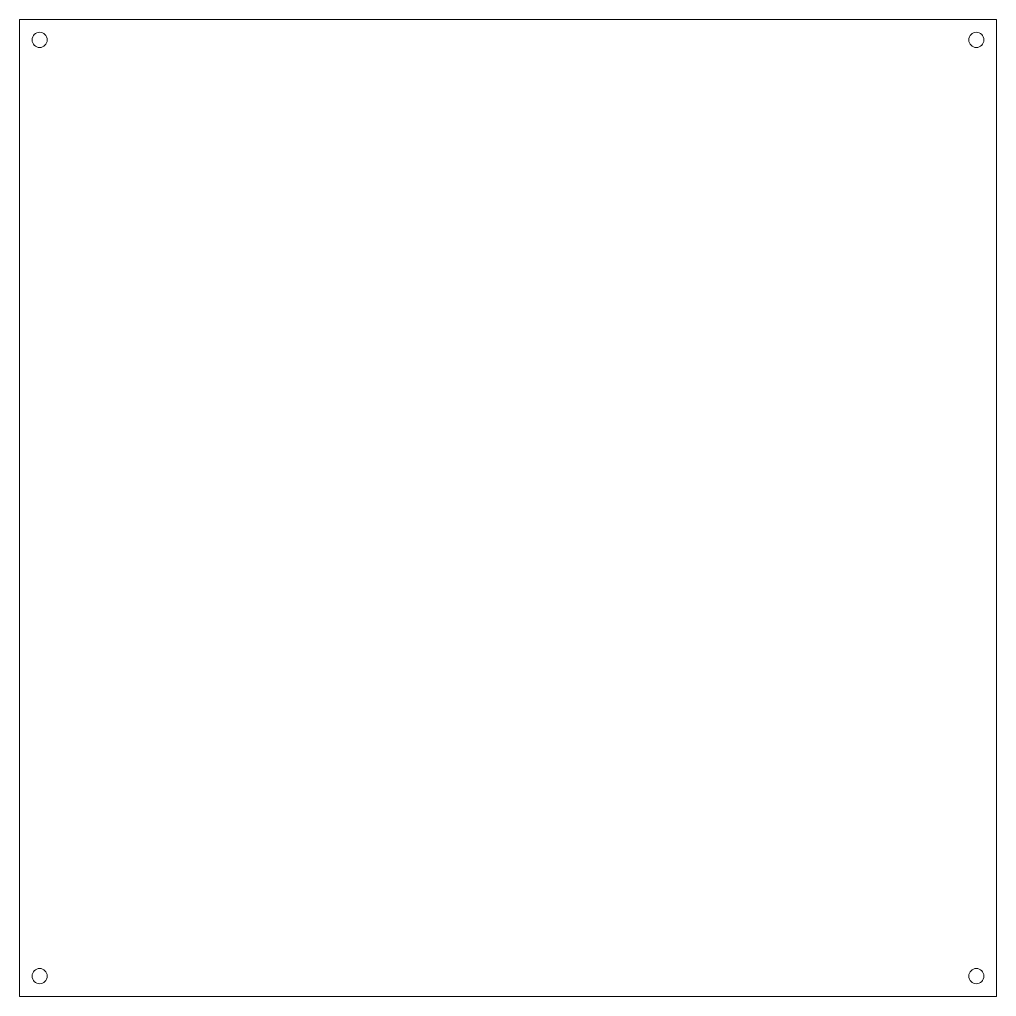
# Model space of a CAD drawing. Header units: centimetres. Extents: x -44.5 to 14.6, y -9.9 to 9.8.
# Drawn here: x -44.53 to -25.1, y -9.87 to 9.56 of the extents above; entities that cross this region are included whole.
import ezdxf

# ---------------------------------------------------------------- set-up
doc = ezdxf.new("R2010")
doc.units = ezdxf.units.CM
doc.header["$MEASUREMENT"] = 0
doc.layers.add('Layer 1', color=7, linetype='Continuous')

msp = doc.modelspace()

# ---------------------------------------------------------------- linework, layer by layer
at = {"layer": 'Layer 1', "color": 250, "lineweight": 20}
for points, knots in [([(-44.53308, -9.87424), (-44.53308, -9.87424), (-25.10208, -9.87424), (-25.10208, -9.87424), (-25.10208, -9.87424), (-25.10208, -9.87424), (-25.10208, 9.55675), (-25.10208, 9.55675), (-25.10208, 9.55675), (-25.10208, 9.55675), (-44.53308, 9.55675), (-44.53308, 9.55675), (-44.53308, 9.55675), (-44.53308, 9.55675), (-44.53308, -9.87424), (-44.53308, -9.87424), (-44.53308, -9.87424), (-44.53308, -9.87424), (-44.53308, -9.87424), (-44.53308, -9.87424)], [0, 0, 0, 0, 0.16666667, 0.16666667, 0.16666667, 0.16666667, 0.33333333, 0.33333333, 0.33333333, 0.33333333, 0.5, 0.5, 0.5, 0.5, 0.66666667, 0.66666667, 0.66666667, 0.66666667, 1, 1, 1, 1]), ([(-44.13308, 9.304), (-44.21592, 9.304), (-44.28307, 9.2361), (-44.28307, 9.15235), (-44.28307, 9.15235), (-44.28308, 9.0686), (-44.21592, 9.0007), (-44.13308, 9.0007), (-44.13308, 9.0007), (-44.05023, 9.0007), (-43.98308, 9.0686), (-43.98308, 9.15235), (-43.98308, 9.15235), (-43.98307, 9.2361), (-44.05023, 9.304), (-44.13308, 9.304)], [0, 0, 0, 0, 0.2, 0.2, 0.2, 0.2, 0.4, 0.4, 0.4, 0.4, 0.6, 0.6, 0.6, 0.6, 1, 1, 1, 1]), ([(-44.13308, 9.304), (-44.21592, 9.304), (-44.28307, 9.2361), (-44.28307, 9.15235), (-44.28307, 9.15235), (-44.28308, 9.06859), (-44.21592, 9.0007), (-44.13308, 9.0007), (-44.13308, 9.0007), (-44.05023, 9.0007), (-43.98308, 9.06859), (-43.98308, 9.15235), (-43.98308, 9.15235), (-43.98307, 9.2361), (-44.05023, 9.304), (-44.13308, 9.304)], [0, 0, 0, 0, 0.2, 0.2, 0.2, 0.2, 0.4, 0.4, 0.4, 0.4, 0.6, 0.6, 0.6, 0.6, 1, 1, 1, 1]), ([(-44.13308, 9.304), (-44.21592, 9.304), (-44.28307, 9.2361), (-44.28307, 9.15235), (-44.28307, 9.15235), (-44.28308, 9.06859), (-44.21592, 9.0007), (-44.13308, 9.0007), (-44.13308, 9.0007), (-44.05023, 9.0007), (-43.98308, 9.06859), (-43.98308, 9.15235), (-43.98308, 9.15235), (-43.98307, 9.2361), (-44.05023, 9.304), (-44.13308, 9.304)], [0, 0, 0, 0, 0.2, 0.2, 0.2, 0.2, 0.4, 0.4, 0.4, 0.4, 0.6, 0.6, 0.6, 0.6, 1, 1, 1, 1]), ([(-44.13308, 9.304), (-44.21592, 9.304), (-44.28307, 9.2361), (-44.28307, 9.15235), (-44.28307, 9.15235), (-44.28308, 9.06859), (-44.21592, 9.0007), (-44.13308, 9.0007), (-44.13308, 9.0007), (-44.05023, 9.0007), (-43.98308, 9.06859), (-43.98308, 9.15235), (-43.98308, 9.15235), (-43.98307, 9.2361), (-44.05023, 9.304), (-44.13308, 9.304)], [0, 0, 0, 0, 0.2, 0.2, 0.2, 0.2, 0.4, 0.4, 0.4, 0.4, 0.6, 0.6, 0.6, 0.6, 1, 1, 1, 1]), ([(-44.13308, 9.30399), (-44.21592, 9.30399), (-44.28307, 9.2361), (-44.28307, 9.15234), (-44.28307, 9.15234), (-44.28308, 9.06859), (-44.21592, 9.00069), (-44.13308, 9.00069), (-44.13308, 9.00069), (-44.05023, 9.00069), (-43.98308, 9.06859), (-43.98308, 9.15234), (-43.98308, 9.15234), (-43.98307, 9.2361), (-44.05023, 9.30399), (-44.13308, 9.30399)], [0, 0, 0, 0, 0.2, 0.2, 0.2, 0.2, 0.4, 0.4, 0.4, 0.4, 0.6, 0.6, 0.6, 0.6, 1, 1, 1, 1]), ([(-44.13308, 9.30399), (-44.21592, 9.30399), (-44.28307, 9.2361), (-44.28307, 9.15234), (-44.28307, 9.15234), (-44.28308, 9.06859), (-44.21592, 9.00069), (-44.13308, 9.00069), (-44.13308, 9.00069), (-44.05023, 9.00069), (-43.98308, 9.06859), (-43.98308, 9.15234), (-43.98308, 9.15234), (-43.98307, 9.2361), (-44.05023, 9.30399), (-44.13308, 9.30399)], [0, 0, 0, 0, 0.2, 0.2, 0.2, 0.2, 0.4, 0.4, 0.4, 0.4, 0.6, 0.6, 0.6, 0.6, 1, 1, 1, 1]), ([(-44.13308, 9.30399), (-44.21592, 9.30399), (-44.28307, 9.2361), (-44.28307, 9.15234), (-44.28307, 9.15234), (-44.28308, 9.06859), (-44.21592, 9.00069), (-44.13308, 9.00069), (-44.13308, 9.00069), (-44.05023, 9.00069), (-43.98308, 9.06859), (-43.98308, 9.15234), (-43.98308, 9.15234), (-43.98307, 9.2361), (-44.05023, 9.30399), (-44.13308, 9.30399)], [0, 0, 0, 0, 0.2, 0.2, 0.2, 0.2, 0.4, 0.4, 0.4, 0.4, 0.6, 0.6, 0.6, 0.6, 1, 1, 1, 1]), ([(-44.13308, 9.30399), (-44.21592, 9.30399), (-44.28307, 9.23609), (-44.28307, 9.15234), (-44.28307, 9.15234), (-44.28308, 9.06859), (-44.21592, 9.00069), (-44.13308, 9.00069), (-44.13308, 9.00069), (-44.05023, 9.00069), (-43.98308, 9.06859), (-43.98308, 9.15234), (-43.98308, 9.15234), (-43.98307, 9.23609), (-44.05023, 9.30399), (-44.13308, 9.30399)], [0, 0, 0, 0, 0.2, 0.2, 0.2, 0.2, 0.4, 0.4, 0.4, 0.4, 0.6, 0.6, 0.6, 0.6, 1, 1, 1, 1]), ([(-44.13308, 9.30399), (-44.21592, 9.30399), (-44.28307, 9.23609), (-44.28307, 9.15234), (-44.28307, 9.15234), (-44.28308, 9.06859), (-44.21592, 9.00069), (-44.13308, 9.00069), (-44.13308, 9.00069), (-44.05023, 9.00069), (-43.98308, 9.06858), (-43.98308, 9.15234), (-43.98308, 9.15234), (-43.98307, 9.23609), (-44.05023, 9.30399), (-44.13308, 9.30399)], [0, 0, 0, 0, 0.2, 0.2, 0.2, 0.2, 0.4, 0.4, 0.4, 0.4, 0.6, 0.6, 0.6, 0.6, 1, 1, 1, 1]), ([(-44.13308, 9.30399), (-44.21592, 9.30399), (-44.28307, 9.23609), (-44.28307, 9.15234), (-44.28307, 9.15234), (-44.28308, 9.06858), (-44.21592, 9.00069), (-44.13308, 9.00069), (-44.13308, 9.00069), (-44.05023, 9.00069), (-43.98308, 9.06858), (-43.98308, 9.15234), (-43.98308, 9.15234), (-43.98307, 9.23609), (-44.05023, 9.30399), (-44.13308, 9.30399)], [0, 0, 0, 0, 0.2, 0.2, 0.2, 0.2, 0.4, 0.4, 0.4, 0.4, 0.6, 0.6, 0.6, 0.6, 1, 1, 1, 1]), ([(-44.13308, 9.30399), (-44.21592, 9.30399), (-44.28307, 9.23609), (-44.28307, 9.15234), (-44.28307, 9.15234), (-44.28308, 9.06858), (-44.21592, 9.00069), (-44.13308, 9.00069), (-44.13308, 9.00069), (-44.05023, 9.00069), (-43.98308, 9.06858), (-43.98308, 9.15234), (-43.98308, 9.15234), (-43.98307, 9.23609), (-44.05023, 9.30399), (-44.13308, 9.30399)], [0, 0, 0, 0, 0.2, 0.2, 0.2, 0.2, 0.4, 0.4, 0.4, 0.4, 0.6, 0.6, 0.6, 0.6, 1, 1, 1, 1]), ([(-44.13308, 9.30399), (-44.21592, 9.30399), (-44.28307, 9.23609), (-44.28307, 9.15234), (-44.28307, 9.15234), (-44.28308, 9.06858), (-44.21592, 9.00069), (-44.13308, 9.00069), (-44.13308, 9.00069), (-44.05023, 9.00069), (-43.98308, 9.06858), (-43.98308, 9.15233), (-43.98308, 9.15233), (-43.98307, 9.23609), (-44.05023, 9.30399), (-44.13308, 9.30399)], [0, 0, 0, 0, 0.2, 0.2, 0.2, 0.2, 0.4, 0.4, 0.4, 0.4, 0.6, 0.6, 0.6, 0.6, 1, 1, 1, 1]), ([(-44.13308, 9.30398), (-44.21592, 9.30398), (-44.28307, 9.23609), (-44.28307, 9.15233), (-44.28307, 9.15233), (-44.28308, 9.06858), (-44.21592, 9.00068), (-44.13308, 9.00068), (-44.13308, 9.00068), (-44.05023, 9.00068), (-43.98308, 9.06858), (-43.98308, 9.15233), (-43.98308, 9.15233), (-43.98307, 9.23609), (-44.05023, 9.30398), (-44.13308, 9.30398)], [0, 0, 0, 0, 0.2, 0.2, 0.2, 0.2, 0.4, 0.4, 0.4, 0.4, 0.6, 0.6, 0.6, 0.6, 1, 1, 1, 1]), ([(-44.13308, 9.30398), (-44.21592, 9.30398), (-44.28307, 9.23609), (-44.28307, 9.15233), (-44.28307, 9.15233), (-44.28308, 9.06858), (-44.21592, 9.00068), (-44.13308, 9.00068), (-44.13308, 9.00068), (-44.05023, 9.00068), (-43.98308, 9.06858), (-43.98308, 9.15233), (-43.98308, 9.15233), (-43.98307, 9.23609), (-44.05023, 9.30398), (-44.13308, 9.30398)], [0, 0, 0, 0, 0.2, 0.2, 0.2, 0.2, 0.4, 0.4, 0.4, 0.4, 0.6, 0.6, 0.6, 0.6, 1, 1, 1, 1]), ([(-44.13308, 9.30398), (-44.21592, 9.30398), (-44.28307, 9.23609), (-44.28307, 9.15233), (-44.28307, 9.15233), (-44.28308, 9.06858), (-44.21592, 9.00068), (-44.13308, 9.00068), (-44.13308, 9.00068), (-44.05023, 9.00068), (-43.98308, 9.06858), (-43.98308, 9.15233), (-43.98308, 9.15233), (-43.98307, 9.23609), (-44.05023, 9.30398), (-44.13308, 9.30398)], [0, 0, 0, 0, 0.2, 0.2, 0.2, 0.2, 0.4, 0.4, 0.4, 0.4, 0.6, 0.6, 0.6, 0.6, 1, 1, 1, 1]), ([(-44.13308, 9.30398), (-44.21592, 9.30398), (-44.28307, 9.23608), (-44.28307, 9.15233), (-44.28307, 9.15233), (-44.28308, 9.06858), (-44.21592, 9.00068), (-44.13308, 9.00068), (-44.13308, 9.00068), (-44.05023, 9.00068), (-43.98308, 9.06858), (-43.98308, 9.15233), (-43.98308, 9.15233), (-43.98307, 9.23608), (-44.05023, 9.30398), (-44.13308, 9.30398)], [0, 0, 0, 0, 0.2, 0.2, 0.2, 0.2, 0.4, 0.4, 0.4, 0.4, 0.6, 0.6, 0.6, 0.6, 1, 1, 1, 1]), ([(-44.13308, 9.30398), (-44.21592, 9.30398), (-44.28307, 9.23608), (-44.28307, 9.15233), (-44.28307, 9.15233), (-44.28308, 9.06858), (-44.21592, 9.00068), (-44.13308, 9.00068), (-44.13308, 9.00068), (-44.05023, 9.00068), (-43.98308, 9.06857), (-43.98308, 9.15233), (-43.98308, 9.15233), (-43.98307, 9.23608), (-44.05023, 9.30398), (-44.13308, 9.30398)], [0, 0, 0, 0, 0.2, 0.2, 0.2, 0.2, 0.4, 0.4, 0.4, 0.4, 0.6, 0.6, 0.6, 0.6, 1, 1, 1, 1]), ([(-44.13308, 9.30398), (-44.21592, 9.30398), (-44.28307, 9.23608), (-44.28307, 9.15233), (-44.28307, 9.15233), (-44.28308, 9.06857), (-44.21592, 9.00068), (-44.13308, 9.00068), (-44.13308, 9.00068), (-44.05023, 9.00068), (-43.98308, 9.06857), (-43.98308, 9.15233), (-43.98308, 9.15233), (-43.98307, 9.23608), (-44.05023, 9.30398), (-44.13308, 9.30398)], [0, 0, 0, 0, 0.2, 0.2, 0.2, 0.2, 0.4, 0.4, 0.4, 0.4, 0.6, 0.6, 0.6, 0.6, 1, 1, 1, 1]), ([(-44.13308, 9.30398), (-44.21592, 9.30398), (-44.28307, 9.23608), (-44.28307, 9.15233), (-44.28307, 9.15233), (-44.28308, 9.06857), (-44.21592, 9.00068), (-44.13308, 9.00068), (-44.13308, 9.00068), (-44.05023, 9.00068), (-43.98308, 9.06857), (-43.98308, 9.15233), (-43.98308, 9.15233), (-43.98307, 9.23608), (-44.05023, 9.30398), (-44.13308, 9.30398)], [0, 0, 0, 0, 0.2, 0.2, 0.2, 0.2, 0.4, 0.4, 0.4, 0.4, 0.6, 0.6, 0.6, 0.6, 1, 1, 1, 1]), ([(-44.13308, 9.30397), (-44.21592, 9.30397), (-44.28307, 9.23608), (-44.28307, 9.15232), (-44.28307, 9.15232), (-44.28308, 9.06857), (-44.21592, 9.00068), (-44.13308, 9.00067), (-44.13308, 9.00067), (-44.05023, 9.00067), (-43.98308, 9.06857), (-43.98308, 9.15232), (-43.98308, 9.15232), (-43.98307, 9.23608), (-44.05023, 9.30397), (-44.13308, 9.30397)], [0, 0, 0, 0, 0.2, 0.2, 0.2, 0.2, 0.4, 0.4, 0.4, 0.4, 0.6, 0.6, 0.6, 0.6, 1, 1, 1, 1]), ([(-44.13308, 9.30397), (-44.21592, 9.30397), (-44.28307, 9.23608), (-44.28307, 9.15232), (-44.28307, 9.15232), (-44.28308, 9.06857), (-44.21592, 9.00067), (-44.13308, 9.00067), (-44.13308, 9.00067), (-44.05023, 9.00067), (-43.98308, 9.06857), (-43.98308, 9.15232), (-43.98308, 9.15232), (-43.98307, 9.23608), (-44.05023, 9.30397), (-44.13308, 9.30397)], [0, 0, 0, 0, 0.2, 0.2, 0.2, 0.2, 0.4, 0.4, 0.4, 0.4, 0.6, 0.6, 0.6, 0.6, 1, 1, 1, 1]), ([(-25.50207, 9.304), (-25.58492, 9.304), (-25.65207, 9.2361), (-25.65207, 9.15235), (-25.65207, 9.15235), (-25.65208, 9.0686), (-25.58492, 9.0007), (-25.50208, 9.0007), (-25.50208, 9.0007), (-25.41923, 9.0007), (-25.35208, 9.0686), (-25.35208, 9.15235), (-25.35208, 9.15235), (-25.35207, 9.2361), (-25.41923, 9.304), (-25.50207, 9.304)], [0, 0, 0, 0, 0.2, 0.2, 0.2, 0.2, 0.4, 0.4, 0.4, 0.4, 0.6, 0.6, 0.6, 0.6, 1, 1, 1, 1]), ([(-25.50207, 9.304), (-25.58492, 9.304), (-25.65207, 9.2361), (-25.65207, 9.15235), (-25.65207, 9.15235), (-25.65208, 9.06859), (-25.58492, 9.0007), (-25.50208, 9.0007), (-25.50208, 9.0007), (-25.41923, 9.0007), (-25.35208, 9.06859), (-25.35208, 9.15235), (-25.35208, 9.15235), (-25.35207, 9.2361), (-25.41923, 9.304), (-25.50207, 9.304)], [0, 0, 0, 0, 0.2, 0.2, 0.2, 0.2, 0.4, 0.4, 0.4, 0.4, 0.6, 0.6, 0.6, 0.6, 1, 1, 1, 1]), ([(-25.50207, 9.304), (-25.58492, 9.304), (-25.65207, 9.2361), (-25.65207, 9.15235), (-25.65207, 9.15235), (-25.65208, 9.06859), (-25.58492, 9.0007), (-25.50208, 9.0007), (-25.50208, 9.0007), (-25.41923, 9.0007), (-25.35208, 9.06859), (-25.35208, 9.15235), (-25.35208, 9.15235), (-25.35207, 9.2361), (-25.41923, 9.304), (-25.50207, 9.304)], [0, 0, 0, 0, 0.2, 0.2, 0.2, 0.2, 0.4, 0.4, 0.4, 0.4, 0.6, 0.6, 0.6, 0.6, 1, 1, 1, 1]), ([(-25.50207, 9.304), (-25.58492, 9.304), (-25.65207, 9.2361), (-25.65207, 9.15235), (-25.65207, 9.15235), (-25.65208, 9.06859), (-25.58492, 9.0007), (-25.50208, 9.0007), (-25.50208, 9.0007), (-25.41923, 9.0007), (-25.35208, 9.06859), (-25.35208, 9.15235), (-25.35208, 9.15235), (-25.35207, 9.2361), (-25.41923, 9.304), (-25.50207, 9.304)], [0, 0, 0, 0, 0.2, 0.2, 0.2, 0.2, 0.4, 0.4, 0.4, 0.4, 0.6, 0.6, 0.6, 0.6, 1, 1, 1, 1]), ([(-25.50207, 9.30399), (-25.58492, 9.30399), (-25.65207, 9.2361), (-25.65207, 9.15234), (-25.65207, 9.15234), (-25.65208, 9.06859), (-25.58492, 9.00069), (-25.50208, 9.00069), (-25.50208, 9.00069), (-25.41923, 9.00069), (-25.35208, 9.06859), (-25.35208, 9.15234), (-25.35208, 9.15234), (-25.35207, 9.2361), (-25.41923, 9.30399), (-25.50207, 9.30399)], [0, 0, 0, 0, 0.2, 0.2, 0.2, 0.2, 0.4, 0.4, 0.4, 0.4, 0.6, 0.6, 0.6, 0.6, 1, 1, 1, 1]), ([(-25.50207, 9.30399), (-25.58492, 9.30399), (-25.65207, 9.2361), (-25.65207, 9.15234), (-25.65207, 9.15234), (-25.65208, 9.06859), (-25.58492, 9.00069), (-25.50208, 9.00069), (-25.50208, 9.00069), (-25.41923, 9.00069), (-25.35208, 9.06859), (-25.35208, 9.15234), (-25.35208, 9.15234), (-25.35207, 9.2361), (-25.41923, 9.30399), (-25.50207, 9.30399)], [0, 0, 0, 0, 0.2, 0.2, 0.2, 0.2, 0.4, 0.4, 0.4, 0.4, 0.6, 0.6, 0.6, 0.6, 1, 1, 1, 1]), ([(-25.50207, 9.30399), (-25.58492, 9.30399), (-25.65207, 9.2361), (-25.65207, 9.15234), (-25.65207, 9.15234), (-25.65208, 9.06859), (-25.58492, 9.00069), (-25.50208, 9.00069), (-25.50208, 9.00069), (-25.41923, 9.00069), (-25.35208, 9.06859), (-25.35208, 9.15234), (-25.35208, 9.15234), (-25.35207, 9.2361), (-25.41923, 9.30399), (-25.50207, 9.30399)], [0, 0, 0, 0, 0.2, 0.2, 0.2, 0.2, 0.4, 0.4, 0.4, 0.4, 0.6, 0.6, 0.6, 0.6, 1, 1, 1, 1]), ([(-25.50207, 9.30399), (-25.58492, 9.30399), (-25.65207, 9.23609), (-25.65207, 9.15234), (-25.65207, 9.15234), (-25.65208, 9.06859), (-25.58492, 9.00069), (-25.50208, 9.00069), (-25.50208, 9.00069), (-25.41923, 9.00069), (-25.35208, 9.06859), (-25.35208, 9.15234), (-25.35208, 9.15234), (-25.35207, 9.23609), (-25.41923, 9.30399), (-25.50207, 9.30399)], [0, 0, 0, 0, 0.2, 0.2, 0.2, 0.2, 0.4, 0.4, 0.4, 0.4, 0.6, 0.6, 0.6, 0.6, 1, 1, 1, 1]), ([(-25.50207, 9.30399), (-25.58492, 9.30399), (-25.65207, 9.23609), (-25.65207, 9.15234), (-25.65207, 9.15234), (-25.65208, 9.06859), (-25.58492, 9.00069), (-25.50208, 9.00069), (-25.50208, 9.00069), (-25.41923, 9.00069), (-25.35208, 9.06858), (-25.35208, 9.15234), (-25.35208, 9.15234), (-25.35207, 9.23609), (-25.41923, 9.30399), (-25.50207, 9.30399)], [0, 0, 0, 0, 0.2, 0.2, 0.2, 0.2, 0.4, 0.4, 0.4, 0.4, 0.6, 0.6, 0.6, 0.6, 1, 1, 1, 1]), ([(-25.50207, 9.30399), (-25.58492, 9.30399), (-25.65207, 9.23609), (-25.65207, 9.15234), (-25.65207, 9.15234), (-25.65208, 9.06858), (-25.58492, 9.00069), (-25.50208, 9.00069), (-25.50208, 9.00069), (-25.41923, 9.00069), (-25.35208, 9.06858), (-25.35208, 9.15234), (-25.35208, 9.15234), (-25.35207, 9.23609), (-25.41923, 9.30399), (-25.50207, 9.30399)], [0, 0, 0, 0, 0.2, 0.2, 0.2, 0.2, 0.4, 0.4, 0.4, 0.4, 0.6, 0.6, 0.6, 0.6, 1, 1, 1, 1]), ([(-25.50207, 9.30399), (-25.58492, 9.30399), (-25.65207, 9.23609), (-25.65207, 9.15234), (-25.65207, 9.15234), (-25.65208, 9.06858), (-25.58492, 9.00069), (-25.50208, 9.00069), (-25.50208, 9.00069), (-25.41923, 9.00069), (-25.35208, 9.06858), (-25.35208, 9.15234), (-25.35208, 9.15234), (-25.35207, 9.23609), (-25.41923, 9.30399), (-25.50207, 9.30399)], [0, 0, 0, 0, 0.2, 0.2, 0.2, 0.2, 0.4, 0.4, 0.4, 0.4, 0.6, 0.6, 0.6, 0.6, 1, 1, 1, 1]), ([(-25.50207, 9.30399), (-25.58492, 9.30399), (-25.65207, 9.23609), (-25.65207, 9.15234), (-25.65207, 9.15234), (-25.65208, 9.06858), (-25.58492, 9.00069), (-25.50208, 9.00069), (-25.50208, 9.00069), (-25.41923, 9.00069), (-25.35208, 9.06858), (-25.35208, 9.15233), (-25.35208, 9.15233), (-25.35207, 9.23609), (-25.41923, 9.30399), (-25.50207, 9.30399)], [0, 0, 0, 0, 0.2, 0.2, 0.2, 0.2, 0.4, 0.4, 0.4, 0.4, 0.6, 0.6, 0.6, 0.6, 1, 1, 1, 1]), ([(-25.50207, 9.30398), (-25.58492, 9.30398), (-25.65207, 9.23609), (-25.65207, 9.15233), (-25.65207, 9.15233), (-25.65208, 9.06858), (-25.58492, 9.00068), (-25.50208, 9.00068), (-25.50208, 9.00068), (-25.41923, 9.00068), (-25.35208, 9.06858), (-25.35208, 9.15233), (-25.35208, 9.15233), (-25.35207, 9.23609), (-25.41923, 9.30398), (-25.50207, 9.30398)], [0, 0, 0, 0, 0.2, 0.2, 0.2, 0.2, 0.4, 0.4, 0.4, 0.4, 0.6, 0.6, 0.6, 0.6, 1, 1, 1, 1]), ([(-25.50207, 9.30398), (-25.58492, 9.30398), (-25.65207, 9.23609), (-25.65207, 9.15233), (-25.65207, 9.15233), (-25.65208, 9.06858), (-25.58492, 9.00068), (-25.50208, 9.00068), (-25.50208, 9.00068), (-25.41923, 9.00068), (-25.35208, 9.06858), (-25.35208, 9.15233), (-25.35208, 9.15233), (-25.35207, 9.23609), (-25.41923, 9.30398), (-25.50207, 9.30398)], [0, 0, 0, 0, 0.2, 0.2, 0.2, 0.2, 0.4, 0.4, 0.4, 0.4, 0.6, 0.6, 0.6, 0.6, 1, 1, 1, 1]), ([(-25.50207, 9.30398), (-25.58492, 9.30398), (-25.65207, 9.23609), (-25.65207, 9.15233), (-25.65207, 9.15233), (-25.65208, 9.06858), (-25.58492, 9.00068), (-25.50208, 9.00068), (-25.50208, 9.00068), (-25.41923, 9.00068), (-25.35208, 9.06858), (-25.35208, 9.15233), (-25.35208, 9.15233), (-25.35207, 9.23609), (-25.41923, 9.30398), (-25.50207, 9.30398)], [0, 0, 0, 0, 0.2, 0.2, 0.2, 0.2, 0.4, 0.4, 0.4, 0.4, 0.6, 0.6, 0.6, 0.6, 1, 1, 1, 1]), ([(-25.50207, 9.30398), (-25.58492, 9.30398), (-25.65207, 9.23608), (-25.65207, 9.15233), (-25.65207, 9.15233), (-25.65208, 9.06858), (-25.58492, 9.00068), (-25.50208, 9.00068), (-25.50208, 9.00068), (-25.41923, 9.00068), (-25.35208, 9.06858), (-25.35208, 9.15233), (-25.35208, 9.15233), (-25.35207, 9.23608), (-25.41923, 9.30398), (-25.50207, 9.30398)], [0, 0, 0, 0, 0.2, 0.2, 0.2, 0.2, 0.4, 0.4, 0.4, 0.4, 0.6, 0.6, 0.6, 0.6, 1, 1, 1, 1]), ([(-25.50207, 9.30398), (-25.58492, 9.30398), (-25.65207, 9.23608), (-25.65207, 9.15233), (-25.65207, 9.15233), (-25.65208, 9.06858), (-25.58492, 9.00068), (-25.50208, 9.00068), (-25.50208, 9.00068), (-25.41923, 9.00068), (-25.35208, 9.06857), (-25.35208, 9.15233), (-25.35208, 9.15233), (-25.35207, 9.23608), (-25.41923, 9.30398), (-25.50207, 9.30398)], [0, 0, 0, 0, 0.2, 0.2, 0.2, 0.2, 0.4, 0.4, 0.4, 0.4, 0.6, 0.6, 0.6, 0.6, 1, 1, 1, 1]), ([(-25.50207, 9.30398), (-25.58492, 9.30398), (-25.65207, 9.23608), (-25.65207, 9.15233), (-25.65207, 9.15233), (-25.65208, 9.06857), (-25.58492, 9.00068), (-25.50208, 9.00068), (-25.50208, 9.00068), (-25.41923, 9.00068), (-25.35208, 9.06857), (-25.35208, 9.15233), (-25.35208, 9.15233), (-25.35207, 9.23608), (-25.41923, 9.30398), (-25.50207, 9.30398)], [0, 0, 0, 0, 0.2, 0.2, 0.2, 0.2, 0.4, 0.4, 0.4, 0.4, 0.6, 0.6, 0.6, 0.6, 1, 1, 1, 1]), ([(-25.50207, 9.30398), (-25.58492, 9.30398), (-25.65207, 9.23608), (-25.65207, 9.15233), (-25.65207, 9.15233), (-25.65208, 9.06857), (-25.58492, 9.00068), (-25.50208, 9.00068), (-25.50208, 9.00068), (-25.41923, 9.00068), (-25.35208, 9.06857), (-25.35208, 9.15233), (-25.35208, 9.15233), (-25.35207, 9.23608), (-25.41923, 9.30398), (-25.50207, 9.30398)], [0, 0, 0, 0, 0.2, 0.2, 0.2, 0.2, 0.4, 0.4, 0.4, 0.4, 0.6, 0.6, 0.6, 0.6, 1, 1, 1, 1]), ([(-25.50207, 9.30397), (-25.58492, 9.30397), (-25.65207, 9.23608), (-25.65207, 9.15232), (-25.65207, 9.15232), (-25.65208, 9.06857), (-25.58492, 9.00068), (-25.50208, 9.00067), (-25.50208, 9.00067), (-25.41923, 9.00067), (-25.35208, 9.06857), (-25.35208, 9.15232), (-25.35208, 9.15232), (-25.35207, 9.23608), (-25.41923, 9.30397), (-25.50207, 9.30397)], [0, 0, 0, 0, 0.2, 0.2, 0.2, 0.2, 0.4, 0.4, 0.4, 0.4, 0.6, 0.6, 0.6, 0.6, 1, 1, 1, 1]), ([(-25.50207, 9.30397), (-25.58492, 9.30397), (-25.65207, 9.23608), (-25.65207, 9.15232), (-25.65207, 9.15232), (-25.65208, 9.06857), (-25.58492, 9.00067), (-25.50208, 9.00067), (-25.50208, 9.00067), (-25.41923, 9.00067), (-25.35208, 9.06857), (-25.35208, 9.15232), (-25.35208, 9.15232), (-25.35207, 9.23608), (-25.41923, 9.30397), (-25.50207, 9.30397)], [0, 0, 0, 0, 0.2, 0.2, 0.2, 0.2, 0.4, 0.4, 0.4, 0.4, 0.6, 0.6, 0.6, 0.6, 1, 1, 1, 1]), ([(-44.13308, -9.31819), (-44.21592, -9.31819), (-44.28307, -9.38609), (-44.28307, -9.46984), (-44.28307, -9.46984), (-44.28308, -9.55359), (-44.21592, -9.62149), (-44.13308, -9.62149), (-44.13308, -9.62149), (-44.05023, -9.62149), (-43.98308, -9.55359), (-43.98308, -9.46984), (-43.98308, -9.46984), (-43.98307, -9.38609), (-44.05023, -9.31819), (-44.13308, -9.31819)], [0, 0, 0, 0, 0.2, 0.2, 0.2, 0.2, 0.4, 0.4, 0.4, 0.4, 0.6, 0.6, 0.6, 0.6, 1, 1, 1, 1]), ([(-44.13308, -9.31819), (-44.21592, -9.31819), (-44.28307, -9.38609), (-44.28307, -9.46984), (-44.28307, -9.46984), (-44.28308, -9.5536), (-44.21592, -9.62149), (-44.13308, -9.62149), (-44.13308, -9.62149), (-44.05023, -9.62149), (-43.98308, -9.5536), (-43.98308, -9.46984), (-43.98308, -9.46984), (-43.98307, -9.38609), (-44.05023, -9.31819), (-44.13308, -9.31819)], [0, 0, 0, 0, 0.2, 0.2, 0.2, 0.2, 0.4, 0.4, 0.4, 0.4, 0.6, 0.6, 0.6, 0.6, 1, 1, 1, 1]), ([(-44.13308, -9.31819), (-44.21592, -9.31819), (-44.28307, -9.38609), (-44.28307, -9.46984), (-44.28307, -9.46984), (-44.28308, -9.5536), (-44.21592, -9.62149), (-44.13308, -9.62149), (-44.13308, -9.62149), (-44.05023, -9.62149), (-43.98308, -9.5536), (-43.98308, -9.46984), (-43.98308, -9.46984), (-43.98307, -9.38609), (-44.05023, -9.31819), (-44.13308, -9.31819)], [0, 0, 0, 0, 0.2, 0.2, 0.2, 0.2, 0.4, 0.4, 0.4, 0.4, 0.6, 0.6, 0.6, 0.6, 1, 1, 1, 1]), ([(-44.13308, -9.31819), (-44.21592, -9.31819), (-44.28307, -9.38609), (-44.28307, -9.46984), (-44.28307, -9.46984), (-44.28308, -9.5536), (-44.21592, -9.62149), (-44.13308, -9.62149), (-44.13308, -9.62149), (-44.05023, -9.62149), (-43.98308, -9.5536), (-43.98308, -9.46984), (-43.98308, -9.46984), (-43.98307, -9.38609), (-44.05023, -9.31819), (-44.13308, -9.31819)], [0, 0, 0, 0, 0.2, 0.2, 0.2, 0.2, 0.4, 0.4, 0.4, 0.4, 0.6, 0.6, 0.6, 0.6, 1, 1, 1, 1]), ([(-44.13308, -9.3182), (-44.21592, -9.3182), (-44.28307, -9.38609), (-44.28307, -9.46985), (-44.28307, -9.46985), (-44.28308, -9.5536), (-44.21592, -9.6215), (-44.13308, -9.6215), (-44.13308, -9.6215), (-44.05023, -9.6215), (-43.98308, -9.5536), (-43.98308, -9.46985), (-43.98308, -9.46985), (-43.98307, -9.38609), (-44.05023, -9.3182), (-44.13308, -9.3182)], [0, 0, 0, 0, 0.2, 0.2, 0.2, 0.2, 0.4, 0.4, 0.4, 0.4, 0.6, 0.6, 0.6, 0.6, 1, 1, 1, 1]), ([(-44.13308, -9.3182), (-44.21592, -9.3182), (-44.28307, -9.38609), (-44.28307, -9.46985), (-44.28307, -9.46985), (-44.28308, -9.5536), (-44.21592, -9.6215), (-44.13308, -9.6215), (-44.13308, -9.6215), (-44.05023, -9.6215), (-43.98308, -9.5536), (-43.98308, -9.46985), (-43.98308, -9.46985), (-43.98307, -9.38609), (-44.05023, -9.3182), (-44.13308, -9.3182)], [0, 0, 0, 0, 0.2, 0.2, 0.2, 0.2, 0.4, 0.4, 0.4, 0.4, 0.6, 0.6, 0.6, 0.6, 1, 1, 1, 1]), ([(-44.13308, -9.3182), (-44.21592, -9.3182), (-44.28307, -9.38609), (-44.28307, -9.46985), (-44.28307, -9.46985), (-44.28308, -9.5536), (-44.21592, -9.6215), (-44.13308, -9.6215), (-44.13308, -9.6215), (-44.05023, -9.6215), (-43.98308, -9.5536), (-43.98308, -9.46985), (-43.98308, -9.46985), (-43.98307, -9.38609), (-44.05023, -9.3182), (-44.13308, -9.3182)], [0, 0, 0, 0, 0.2, 0.2, 0.2, 0.2, 0.4, 0.4, 0.4, 0.4, 0.6, 0.6, 0.6, 0.6, 1, 1, 1, 1]), ([(-44.13308, -9.3182), (-44.21592, -9.3182), (-44.28307, -9.3861), (-44.28307, -9.46985), (-44.28307, -9.46985), (-44.28308, -9.5536), (-44.21592, -9.6215), (-44.13308, -9.6215), (-44.13308, -9.6215), (-44.05023, -9.6215), (-43.98308, -9.5536), (-43.98308, -9.46985), (-43.98308, -9.46985), (-43.98307, -9.3861), (-44.05023, -9.3182), (-44.13308, -9.3182)], [0, 0, 0, 0, 0.2, 0.2, 0.2, 0.2, 0.4, 0.4, 0.4, 0.4, 0.6, 0.6, 0.6, 0.6, 1, 1, 1, 1]), ([(-44.13308, -9.3182), (-44.21592, -9.3182), (-44.28307, -9.3861), (-44.28307, -9.46985), (-44.28307, -9.46985), (-44.28308, -9.5536), (-44.21592, -9.6215), (-44.13308, -9.6215), (-44.13308, -9.6215), (-44.05023, -9.6215), (-43.98308, -9.55361), (-43.98308, -9.46985), (-43.98308, -9.46985), (-43.98307, -9.3861), (-44.05023, -9.3182), (-44.13308, -9.3182)], [0, 0, 0, 0, 0.2, 0.2, 0.2, 0.2, 0.4, 0.4, 0.4, 0.4, 0.6, 0.6, 0.6, 0.6, 1, 1, 1, 1]), ([(-44.13308, -9.3182), (-44.21592, -9.3182), (-44.28307, -9.3861), (-44.28307, -9.46985), (-44.28307, -9.46985), (-44.28308, -9.55361), (-44.21592, -9.6215), (-44.13308, -9.6215), (-44.13308, -9.6215), (-44.05023, -9.6215), (-43.98308, -9.55361), (-43.98308, -9.46985), (-43.98308, -9.46985), (-43.98307, -9.3861), (-44.05023, -9.3182), (-44.13308, -9.3182)], [0, 0, 0, 0, 0.2, 0.2, 0.2, 0.2, 0.4, 0.4, 0.4, 0.4, 0.6, 0.6, 0.6, 0.6, 1, 1, 1, 1]), ([(-44.13308, -9.3182), (-44.21592, -9.3182), (-44.28307, -9.3861), (-44.28307, -9.46985), (-44.28307, -9.46985), (-44.28308, -9.55361), (-44.21592, -9.6215), (-44.13308, -9.6215), (-44.13308, -9.6215), (-44.05023, -9.6215), (-43.98308, -9.55361), (-43.98308, -9.46985), (-43.98308, -9.46985), (-43.98307, -9.3861), (-44.05023, -9.3182), (-44.13308, -9.3182)], [0, 0, 0, 0, 0.2, 0.2, 0.2, 0.2, 0.4, 0.4, 0.4, 0.4, 0.6, 0.6, 0.6, 0.6, 1, 1, 1, 1]), ([(-44.13308, -9.3182), (-44.21592, -9.3182), (-44.28307, -9.3861), (-44.28307, -9.46985), (-44.28307, -9.46985), (-44.28308, -9.55361), (-44.21592, -9.6215), (-44.13308, -9.6215), (-44.13308, -9.6215), (-44.05023, -9.6215), (-43.98308, -9.55361), (-43.98308, -9.46986), (-43.98308, -9.46986), (-43.98307, -9.3861), (-44.05023, -9.3182), (-44.13308, -9.3182)], [0, 0, 0, 0, 0.2, 0.2, 0.2, 0.2, 0.4, 0.4, 0.4, 0.4, 0.6, 0.6, 0.6, 0.6, 1, 1, 1, 1]), ([(-44.13308, -9.31821), (-44.21592, -9.31821), (-44.28307, -9.3861), (-44.28307, -9.46986), (-44.28307, -9.46986), (-44.28308, -9.55361), (-44.21592, -9.62151), (-44.13308, -9.62151), (-44.13308, -9.62151), (-44.05023, -9.62151), (-43.98308, -9.55361), (-43.98308, -9.46986), (-43.98308, -9.46986), (-43.98307, -9.3861), (-44.05023, -9.31821), (-44.13308, -9.31821)], [0, 0, 0, 0, 0.2, 0.2, 0.2, 0.2, 0.4, 0.4, 0.4, 0.4, 0.6, 0.6, 0.6, 0.6, 1, 1, 1, 1]), ([(-44.13308, -9.31821), (-44.21592, -9.31821), (-44.28307, -9.3861), (-44.28307, -9.46986), (-44.28307, -9.46986), (-44.28308, -9.55361), (-44.21592, -9.62151), (-44.13308, -9.62151), (-44.13308, -9.62151), (-44.05023, -9.62151), (-43.98308, -9.55361), (-43.98308, -9.46986), (-43.98308, -9.46986), (-43.98307, -9.3861), (-44.05023, -9.31821), (-44.13308, -9.31821)], [0, 0, 0, 0, 0.2, 0.2, 0.2, 0.2, 0.4, 0.4, 0.4, 0.4, 0.6, 0.6, 0.6, 0.6, 1, 1, 1, 1]), ([(-44.13308, -9.31821), (-44.21592, -9.31821), (-44.28307, -9.3861), (-44.28307, -9.46986), (-44.28307, -9.46986), (-44.28308, -9.55361), (-44.21592, -9.62151), (-44.13308, -9.62151), (-44.13308, -9.62151), (-44.05023, -9.62151), (-43.98308, -9.55361), (-43.98308, -9.46986), (-43.98308, -9.46986), (-43.98307, -9.3861), (-44.05023, -9.31821), (-44.13308, -9.31821)], [0, 0, 0, 0, 0.2, 0.2, 0.2, 0.2, 0.4, 0.4, 0.4, 0.4, 0.6, 0.6, 0.6, 0.6, 1, 1, 1, 1]), ([(-44.13308, -9.31821), (-44.21592, -9.31821), (-44.28307, -9.38611), (-44.28307, -9.46986), (-44.28307, -9.46986), (-44.28308, -9.55361), (-44.21592, -9.62151), (-44.13308, -9.62151), (-44.13308, -9.62151), (-44.05023, -9.62151), (-43.98308, -9.55361), (-43.98308, -9.46986), (-43.98308, -9.46986), (-43.98307, -9.38611), (-44.05023, -9.31821), (-44.13308, -9.31821)], [0, 0, 0, 0, 0.2, 0.2, 0.2, 0.2, 0.4, 0.4, 0.4, 0.4, 0.6, 0.6, 0.6, 0.6, 1, 1, 1, 1]), ([(-44.13308, -9.31821), (-44.21592, -9.31821), (-44.28307, -9.38611), (-44.28307, -9.46986), (-44.28307, -9.46986), (-44.28308, -9.55361), (-44.21592, -9.62151), (-44.13308, -9.62151), (-44.13308, -9.62151), (-44.05023, -9.62151), (-43.98308, -9.55362), (-43.98308, -9.46986), (-43.98308, -9.46986), (-43.98307, -9.38611), (-44.05023, -9.31821), (-44.13308, -9.31821)], [0, 0, 0, 0, 0.2, 0.2, 0.2, 0.2, 0.4, 0.4, 0.4, 0.4, 0.6, 0.6, 0.6, 0.6, 1, 1, 1, 1]), ([(-44.13308, -9.31821), (-44.21592, -9.31821), (-44.28307, -9.38611), (-44.28307, -9.46986), (-44.28307, -9.46986), (-44.28308, -9.55362), (-44.21592, -9.62151), (-44.13308, -9.62151), (-44.13308, -9.62151), (-44.05023, -9.62151), (-43.98308, -9.55362), (-43.98308, -9.46986), (-43.98308, -9.46986), (-43.98307, -9.38611), (-44.05023, -9.31821), (-44.13308, -9.31821)], [0, 0, 0, 0, 0.2, 0.2, 0.2, 0.2, 0.4, 0.4, 0.4, 0.4, 0.6, 0.6, 0.6, 0.6, 1, 1, 1, 1]), ([(-44.13308, -9.31821), (-44.21592, -9.31821), (-44.28307, -9.38611), (-44.28307, -9.46986), (-44.28307, -9.46986), (-44.28308, -9.55362), (-44.21592, -9.62151), (-44.13308, -9.62151), (-44.13308, -9.62151), (-44.05023, -9.62151), (-43.98308, -9.55362), (-43.98308, -9.46986), (-43.98308, -9.46986), (-43.98307, -9.38611), (-44.05023, -9.31821), (-44.13308, -9.31821)], [0, 0, 0, 0, 0.2, 0.2, 0.2, 0.2, 0.4, 0.4, 0.4, 0.4, 0.6, 0.6, 0.6, 0.6, 1, 1, 1, 1]), ([(-44.13308, -9.31822), (-44.21592, -9.31822), (-44.28307, -9.38611), (-44.28307, -9.46987), (-44.28307, -9.46987), (-44.28308, -9.55362), (-44.21592, -9.62151), (-44.13308, -9.62152), (-44.13308, -9.62152), (-44.05023, -9.62152), (-43.98308, -9.55362), (-43.98308, -9.46987), (-43.98308, -9.46987), (-43.98307, -9.38611), (-44.05023, -9.31822), (-44.13308, -9.31822)], [0, 0, 0, 0, 0.2, 0.2, 0.2, 0.2, 0.4, 0.4, 0.4, 0.4, 0.6, 0.6, 0.6, 0.6, 1, 1, 1, 1]), ([(-44.13308, -9.31822), (-44.21592, -9.31822), (-44.28307, -9.38611), (-44.28307, -9.46987), (-44.28307, -9.46987), (-44.28308, -9.55362), (-44.21592, -9.62152), (-44.13308, -9.62152), (-44.13308, -9.62152), (-44.05023, -9.62152), (-43.98308, -9.55362), (-43.98308, -9.46987), (-43.98308, -9.46987), (-43.98307, -9.38611), (-44.05023, -9.31822), (-44.13308, -9.31822)], [0, 0, 0, 0, 0.2, 0.2, 0.2, 0.2, 0.4, 0.4, 0.4, 0.4, 0.6, 0.6, 0.6, 0.6, 1, 1, 1, 1]), ([(-25.50207, -9.31819), (-25.58492, -9.31819), (-25.65207, -9.38609), (-25.65207, -9.46984), (-25.65207, -9.46984), (-25.65208, -9.55359), (-25.58492, -9.62149), (-25.50208, -9.62149), (-25.50208, -9.62149), (-25.41923, -9.62149), (-25.35208, -9.55359), (-25.35208, -9.46984), (-25.35208, -9.46984), (-25.35207, -9.38609), (-25.41923, -9.31819), (-25.50207, -9.31819)], [0, 0, 0, 0, 0.2, 0.2, 0.2, 0.2, 0.4, 0.4, 0.4, 0.4, 0.6, 0.6, 0.6, 0.6, 1, 1, 1, 1]), ([(-25.50207, -9.31819), (-25.58492, -9.31819), (-25.65207, -9.38609), (-25.65207, -9.46984), (-25.65207, -9.46984), (-25.65208, -9.5536), (-25.58492, -9.62149), (-25.50208, -9.62149), (-25.50208, -9.62149), (-25.41923, -9.62149), (-25.35208, -9.5536), (-25.35208, -9.46984), (-25.35208, -9.46984), (-25.35207, -9.38609), (-25.41923, -9.31819), (-25.50207, -9.31819)], [0, 0, 0, 0, 0.2, 0.2, 0.2, 0.2, 0.4, 0.4, 0.4, 0.4, 0.6, 0.6, 0.6, 0.6, 1, 1, 1, 1]), ([(-25.50207, -9.31819), (-25.58492, -9.31819), (-25.65207, -9.38609), (-25.65207, -9.46984), (-25.65207, -9.46984), (-25.65208, -9.5536), (-25.58492, -9.62149), (-25.50208, -9.62149), (-25.50208, -9.62149), (-25.41923, -9.62149), (-25.35208, -9.5536), (-25.35208, -9.46984), (-25.35208, -9.46984), (-25.35207, -9.38609), (-25.41923, -9.31819), (-25.50207, -9.31819)], [0, 0, 0, 0, 0.2, 0.2, 0.2, 0.2, 0.4, 0.4, 0.4, 0.4, 0.6, 0.6, 0.6, 0.6, 1, 1, 1, 1]), ([(-25.50207, -9.31819), (-25.58492, -9.31819), (-25.65207, -9.38609), (-25.65207, -9.46984), (-25.65207, -9.46984), (-25.65208, -9.5536), (-25.58492, -9.62149), (-25.50208, -9.62149), (-25.50208, -9.62149), (-25.41923, -9.62149), (-25.35208, -9.5536), (-25.35208, -9.46984), (-25.35208, -9.46984), (-25.35207, -9.38609), (-25.41923, -9.31819), (-25.50207, -9.31819)], [0, 0, 0, 0, 0.2, 0.2, 0.2, 0.2, 0.4, 0.4, 0.4, 0.4, 0.6, 0.6, 0.6, 0.6, 1, 1, 1, 1]), ([(-25.50207, -9.3182), (-25.58492, -9.3182), (-25.65207, -9.38609), (-25.65207, -9.46985), (-25.65207, -9.46985), (-25.65208, -9.5536), (-25.58492, -9.6215), (-25.50208, -9.6215), (-25.50208, -9.6215), (-25.41923, -9.6215), (-25.35208, -9.5536), (-25.35208, -9.46985), (-25.35208, -9.46985), (-25.35207, -9.38609), (-25.41923, -9.3182), (-25.50207, -9.3182)], [0, 0, 0, 0, 0.2, 0.2, 0.2, 0.2, 0.4, 0.4, 0.4, 0.4, 0.6, 0.6, 0.6, 0.6, 1, 1, 1, 1]), ([(-25.50207, -9.3182), (-25.58492, -9.3182), (-25.65207, -9.38609), (-25.65207, -9.46985), (-25.65207, -9.46985), (-25.65208, -9.5536), (-25.58492, -9.6215), (-25.50208, -9.6215), (-25.50208, -9.6215), (-25.41923, -9.6215), (-25.35208, -9.5536), (-25.35208, -9.46985), (-25.35208, -9.46985), (-25.35207, -9.38609), (-25.41923, -9.3182), (-25.50207, -9.3182)], [0, 0, 0, 0, 0.2, 0.2, 0.2, 0.2, 0.4, 0.4, 0.4, 0.4, 0.6, 0.6, 0.6, 0.6, 1, 1, 1, 1]), ([(-25.50207, -9.3182), (-25.58492, -9.3182), (-25.65207, -9.38609), (-25.65207, -9.46985), (-25.65207, -9.46985), (-25.65208, -9.5536), (-25.58492, -9.6215), (-25.50208, -9.6215), (-25.50208, -9.6215), (-25.41923, -9.6215), (-25.35208, -9.5536), (-25.35208, -9.46985), (-25.35208, -9.46985), (-25.35207, -9.38609), (-25.41923, -9.3182), (-25.50207, -9.3182)], [0, 0, 0, 0, 0.2, 0.2, 0.2, 0.2, 0.4, 0.4, 0.4, 0.4, 0.6, 0.6, 0.6, 0.6, 1, 1, 1, 1]), ([(-25.50207, -9.3182), (-25.58492, -9.3182), (-25.65207, -9.3861), (-25.65207, -9.46985), (-25.65207, -9.46985), (-25.65208, -9.5536), (-25.58492, -9.6215), (-25.50208, -9.6215), (-25.50208, -9.6215), (-25.41923, -9.6215), (-25.35208, -9.5536), (-25.35208, -9.46985), (-25.35208, -9.46985), (-25.35207, -9.3861), (-25.41923, -9.3182), (-25.50207, -9.3182)], [0, 0, 0, 0, 0.2, 0.2, 0.2, 0.2, 0.4, 0.4, 0.4, 0.4, 0.6, 0.6, 0.6, 0.6, 1, 1, 1, 1]), ([(-25.50207, -9.3182), (-25.58492, -9.3182), (-25.65207, -9.3861), (-25.65207, -9.46985), (-25.65207, -9.46985), (-25.65208, -9.5536), (-25.58492, -9.6215), (-25.50208, -9.6215), (-25.50208, -9.6215), (-25.41923, -9.6215), (-25.35208, -9.55361), (-25.35208, -9.46985), (-25.35208, -9.46985), (-25.35207, -9.3861), (-25.41923, -9.3182), (-25.50207, -9.3182)], [0, 0, 0, 0, 0.2, 0.2, 0.2, 0.2, 0.4, 0.4, 0.4, 0.4, 0.6, 0.6, 0.6, 0.6, 1, 1, 1, 1]), ([(-25.50207, -9.3182), (-25.58492, -9.3182), (-25.65207, -9.3861), (-25.65207, -9.46985), (-25.65207, -9.46985), (-25.65208, -9.55361), (-25.58492, -9.6215), (-25.50208, -9.6215), (-25.50208, -9.6215), (-25.41923, -9.6215), (-25.35208, -9.55361), (-25.35208, -9.46985), (-25.35208, -9.46985), (-25.35207, -9.3861), (-25.41923, -9.3182), (-25.50207, -9.3182)], [0, 0, 0, 0, 0.2, 0.2, 0.2, 0.2, 0.4, 0.4, 0.4, 0.4, 0.6, 0.6, 0.6, 0.6, 1, 1, 1, 1]), ([(-25.50207, -9.3182), (-25.58492, -9.3182), (-25.65207, -9.3861), (-25.65207, -9.46985), (-25.65207, -9.46985), (-25.65208, -9.55361), (-25.58492, -9.6215), (-25.50208, -9.6215), (-25.50208, -9.6215), (-25.41923, -9.6215), (-25.35208, -9.55361), (-25.35208, -9.46985), (-25.35208, -9.46985), (-25.35207, -9.3861), (-25.41923, -9.3182), (-25.50207, -9.3182)], [0, 0, 0, 0, 0.2, 0.2, 0.2, 0.2, 0.4, 0.4, 0.4, 0.4, 0.6, 0.6, 0.6, 0.6, 1, 1, 1, 1]), ([(-25.50207, -9.3182), (-25.58492, -9.3182), (-25.65207, -9.3861), (-25.65207, -9.46985), (-25.65207, -9.46985), (-25.65208, -9.55361), (-25.58492, -9.6215), (-25.50208, -9.6215), (-25.50208, -9.6215), (-25.41923, -9.6215), (-25.35208, -9.55361), (-25.35208, -9.46986), (-25.35208, -9.46986), (-25.35207, -9.3861), (-25.41923, -9.3182), (-25.50207, -9.3182)], [0, 0, 0, 0, 0.2, 0.2, 0.2, 0.2, 0.4, 0.4, 0.4, 0.4, 0.6, 0.6, 0.6, 0.6, 1, 1, 1, 1]), ([(-25.50207, -9.31821), (-25.58492, -9.31821), (-25.65207, -9.3861), (-25.65207, -9.46986), (-25.65207, -9.46986), (-25.65208, -9.55361), (-25.58492, -9.62151), (-25.50208, -9.62151), (-25.50208, -9.62151), (-25.41923, -9.62151), (-25.35208, -9.55361), (-25.35208, -9.46986), (-25.35208, -9.46986), (-25.35207, -9.3861), (-25.41923, -9.31821), (-25.50207, -9.31821)], [0, 0, 0, 0, 0.2, 0.2, 0.2, 0.2, 0.4, 0.4, 0.4, 0.4, 0.6, 0.6, 0.6, 0.6, 1, 1, 1, 1]), ([(-25.50207, -9.31821), (-25.58492, -9.31821), (-25.65207, -9.3861), (-25.65207, -9.46986), (-25.65207, -9.46986), (-25.65208, -9.55361), (-25.58492, -9.62151), (-25.50208, -9.62151), (-25.50208, -9.62151), (-25.41923, -9.62151), (-25.35208, -9.55361), (-25.35208, -9.46986), (-25.35208, -9.46986), (-25.35207, -9.3861), (-25.41923, -9.31821), (-25.50207, -9.31821)], [0, 0, 0, 0, 0.2, 0.2, 0.2, 0.2, 0.4, 0.4, 0.4, 0.4, 0.6, 0.6, 0.6, 0.6, 1, 1, 1, 1]), ([(-25.50207, -9.31821), (-25.58492, -9.31821), (-25.65207, -9.3861), (-25.65207, -9.46986), (-25.65207, -9.46986), (-25.65208, -9.55361), (-25.58492, -9.62151), (-25.50208, -9.62151), (-25.50208, -9.62151), (-25.41923, -9.62151), (-25.35208, -9.55361), (-25.35208, -9.46986), (-25.35208, -9.46986), (-25.35207, -9.3861), (-25.41923, -9.31821), (-25.50207, -9.31821)], [0, 0, 0, 0, 0.2, 0.2, 0.2, 0.2, 0.4, 0.4, 0.4, 0.4, 0.6, 0.6, 0.6, 0.6, 1, 1, 1, 1]), ([(-25.50207, -9.31821), (-25.58492, -9.31821), (-25.65207, -9.38611), (-25.65207, -9.46986), (-25.65207, -9.46986), (-25.65208, -9.55361), (-25.58492, -9.62151), (-25.50208, -9.62151), (-25.50208, -9.62151), (-25.41923, -9.62151), (-25.35208, -9.55361), (-25.35208, -9.46986), (-25.35208, -9.46986), (-25.35207, -9.38611), (-25.41923, -9.31821), (-25.50207, -9.31821)], [0, 0, 0, 0, 0.2, 0.2, 0.2, 0.2, 0.4, 0.4, 0.4, 0.4, 0.6, 0.6, 0.6, 0.6, 1, 1, 1, 1]), ([(-25.50207, -9.31821), (-25.58492, -9.31821), (-25.65207, -9.38611), (-25.65207, -9.46986), (-25.65207, -9.46986), (-25.65208, -9.55361), (-25.58492, -9.62151), (-25.50208, -9.62151), (-25.50208, -9.62151), (-25.41923, -9.62151), (-25.35208, -9.55362), (-25.35208, -9.46986), (-25.35208, -9.46986), (-25.35207, -9.38611), (-25.41923, -9.31821), (-25.50207, -9.31821)], [0, 0, 0, 0, 0.2, 0.2, 0.2, 0.2, 0.4, 0.4, 0.4, 0.4, 0.6, 0.6, 0.6, 0.6, 1, 1, 1, 1]), ([(-25.50207, -9.31821), (-25.58492, -9.31821), (-25.65207, -9.38611), (-25.65207, -9.46986), (-25.65207, -9.46986), (-25.65208, -9.55362), (-25.58492, -9.62151), (-25.50208, -9.62151), (-25.50208, -9.62151), (-25.41923, -9.62151), (-25.35208, -9.55362), (-25.35208, -9.46986), (-25.35208, -9.46986), (-25.35207, -9.38611), (-25.41923, -9.31821), (-25.50207, -9.31821)], [0, 0, 0, 0, 0.2, 0.2, 0.2, 0.2, 0.4, 0.4, 0.4, 0.4, 0.6, 0.6, 0.6, 0.6, 1, 1, 1, 1]), ([(-25.50207, -9.31821), (-25.58492, -9.31821), (-25.65207, -9.38611), (-25.65207, -9.46986), (-25.65207, -9.46986), (-25.65208, -9.55362), (-25.58492, -9.62151), (-25.50208, -9.62151), (-25.50208, -9.62151), (-25.41923, -9.62151), (-25.35208, -9.55362), (-25.35208, -9.46986), (-25.35208, -9.46986), (-25.35207, -9.38611), (-25.41923, -9.31821), (-25.50207, -9.31821)], [0, 0, 0, 0, 0.2, 0.2, 0.2, 0.2, 0.4, 0.4, 0.4, 0.4, 0.6, 0.6, 0.6, 0.6, 1, 1, 1, 1]), ([(-25.50207, -9.31822), (-25.58492, -9.31822), (-25.65207, -9.38611), (-25.65207, -9.46987), (-25.65207, -9.46987), (-25.65208, -9.55362), (-25.58492, -9.62151), (-25.50208, -9.62152), (-25.50208, -9.62152), (-25.41923, -9.62152), (-25.35208, -9.55362), (-25.35208, -9.46987), (-25.35208, -9.46987), (-25.35207, -9.38611), (-25.41923, -9.31822), (-25.50207, -9.31822)], [0, 0, 0, 0, 0.2, 0.2, 0.2, 0.2, 0.4, 0.4, 0.4, 0.4, 0.6, 0.6, 0.6, 0.6, 1, 1, 1, 1]), ([(-25.50207, -9.31822), (-25.58492, -9.31822), (-25.65207, -9.38611), (-25.65207, -9.46987), (-25.65207, -9.46987), (-25.65208, -9.55362), (-25.58492, -9.62152), (-25.50208, -9.62152), (-25.50208, -9.62152), (-25.41923, -9.62152), (-25.35208, -9.55362), (-25.35208, -9.46987), (-25.35208, -9.46987), (-25.35207, -9.38611), (-25.41923, -9.31822), (-25.50207, -9.31822)], [0, 0, 0, 0, 0.2, 0.2, 0.2, 0.2, 0.4, 0.4, 0.4, 0.4, 0.6, 0.6, 0.6, 0.6, 1, 1, 1, 1])]:
    msp.add_open_spline(points, degree=3, knots=knots, dxfattribs=at)
for points in [[(-44.28307, 9.15235), (-44.28307, 9.15235), (-44.28307, 9.15232), (-44.28307, 9.15232)], [(-44.13308, 9.304), (-44.13308, 9.304), (-44.13308, 9.30397), (-44.13308, 9.30397)], [(-44.13308, 9.304), (-44.13308, 9.304), (-44.13308, 9.30397), (-44.13308, 9.30397)], [(-43.98308, 9.15235), (-43.98308, 9.15235), (-43.98308, 9.15232), (-43.98308, 9.15232)], [(-25.65207, 9.15235), (-25.65207, 9.15235), (-25.65207, 9.15232), (-25.65207, 9.15232)], [(-25.50207, 9.304), (-25.50207, 9.304), (-25.50207, 9.30397), (-25.50207, 9.30397)], [(-25.50207, 9.304), (-25.50207, 9.304), (-25.50207, 9.30397), (-25.50207, 9.30397)], [(-25.35208, 9.15235), (-25.35208, 9.15235), (-25.35208, 9.15232), (-25.35208, 9.15232)], [(-44.13308, 9.0007), (-44.13308, 9.0007), (-44.13308, 9.00067), (-44.13308, 9.00067)], [(-25.50208, 9.0007), (-25.50208, 9.0007), (-25.50208, 9.00067), (-25.50208, 9.00067)], [(-44.13308, -9.31819), (-44.13308, -9.31819), (-44.13308, -9.31822), (-44.13308, -9.31822)], [(-44.13308, -9.31819), (-44.13308, -9.31819), (-44.13308, -9.31822), (-44.13308, -9.31822)], [(-25.50207, -9.31819), (-25.50207, -9.31819), (-25.50207, -9.31822), (-25.50207, -9.31822)], [(-25.50207, -9.31819), (-25.50207, -9.31819), (-25.50207, -9.31822), (-25.50207, -9.31822)], [(-44.28307, -9.46984), (-44.28307, -9.46984), (-44.28307, -9.46987), (-44.28307, -9.46987)], [(-43.98308, -9.46984), (-43.98308, -9.46984), (-43.98308, -9.46987), (-43.98308, -9.46987)], [(-25.65207, -9.46984), (-25.65207, -9.46984), (-25.65207, -9.46987), (-25.65207, -9.46987)], [(-25.35208, -9.46984), (-25.35208, -9.46984), (-25.35208, -9.46987), (-25.35208, -9.46987)], [(-44.13308, -9.62149), (-44.13308, -9.62149), (-44.13308, -9.62152), (-44.13308, -9.62152)], [(-25.50208, -9.62149), (-25.50208, -9.62149), (-25.50208, -9.62152), (-25.50208, -9.62152)]]:
    msp.add_open_spline(points, degree=3, dxfattribs=at)

doc.saveas('drawing.dxf')
